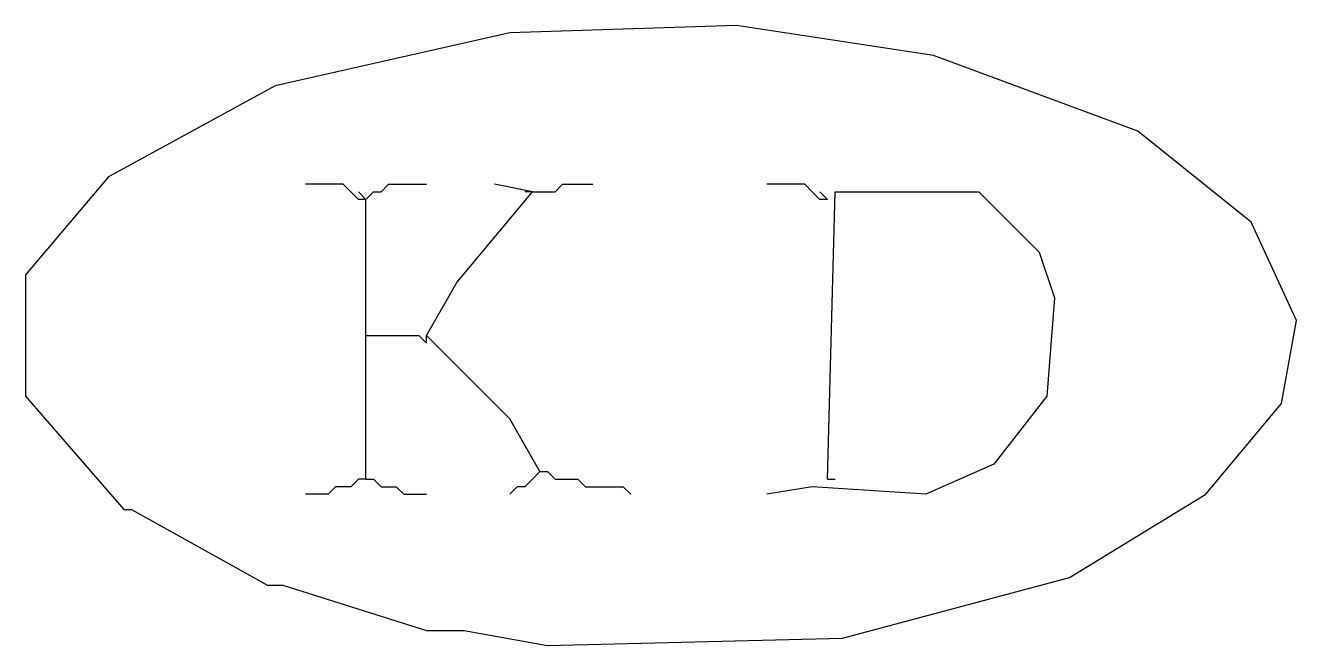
# Model space of a CAD drawing. Extents: x 0.56 to 9.89, y 0.83 to 5.39.
import ezdxf

# ---------------------------------------------------------------- set-up
doc = ezdxf.new("R2010")
doc.units = 0

msp = doc.modelspace()

# ---------------------------------------------------------------- linework, layer by layer
at = {"layer": 'R2V', "color": 0}
for points in [[(4.388889, 0.833333, 0), (6.555556, 0.888889, 0), (8.222222, 1.333333, 0), (9.222222, 1.944444, 0), (9.777778, 2.611111, 0), (9.888889, 3.222222, 0), (9.555556, 3.944444, 0), (8.722222, 4.611111, 0), (7.222222, 5.166667, 0), (5.777778, 5.388889, 0), (4.111111, 5.333333, 0), (2.388889, 4.944444, 0), (1.166667, 4.277778, 0), (0.555556, 3.555556, 0), (0.555556, 2.666667, 0), (1.277778, 1.833333, 0), (1.333333, 1.833333, 0), (2.333333, 1.277778, 0), (2.444444, 1.277778, 0), (3.5, 0.944444, 0), (3.777778, 0.944444, 0), (4.388889, 0.833333, 0)], [(3.055556, 4.111111, 0), (3, 4.111111, 0), (2.944444, 4.166667, 0), (2.888889, 4.222222, 0), (2.611111, 4.222222, 0)], [(3.055556, 2.055556, 0), (3.055556, 4.111111, 0), (3.111111, 4.166667, 0), (3.166667, 4.166667, 0), (3.222222, 4.222222, 0), (3.5, 4.222222, 0)], [(4.333333, 2.111111, 0), (4.111111, 2.5, 0), (3.5, 3.111111, 0), (3.722222, 3.5, 0), (4.277778, 4.166667, 0), (4, 4.222222, 0)], [(4.277778, 4.166667, 0), (4.444444, 4.166667, 0), (4.5, 4.222222, 0), (4.722222, 4.222222, 0)], [(6.444444, 4.111111, 0), (6.388889, 4.111111, 0), (6.333333, 4.166667, 0), (6.277778, 4.222222, 0), (6, 4.222222, 0)], [(3.055556, 4.111111, 0), (3, 4.166667, 0)], [(4.277778, 4.166667, 0), (4.222222, 4.166667, 0)], [(6.444444, 2.055556, 0), (6.5, 4.166667, 0), (7.555556, 4.166667, 0), (8, 3.722222, 0), (8.111111, 3.388889, 0), (8.055556, 2.666667, 0), (7.666667, 2.166667, 0), (7.166667, 1.944444, 0), (6.333333, 2, 0), (6, 1.944444, 0)], [(6.444444, 4.111111, 0), (6.388889, 4.166667, 0)], [(3.055556, 3.111111, 0), (3.444444, 3.111111, 0), (3.5, 3.055556, 0), (3.5, 3.111111, 0)], [(3.055556, 2.055556, 0), (3, 2.055556, 0), (2.944444, 2, 0), (2.833333, 2, 0), (2.777778, 1.944444, 0), (2.611111, 1.944444, 0)], [(3.055556, 2.055556, 0), (3.111111, 2.055556, 0), (3.166667, 2, 0), (3.277778, 2, 0), (3.333333, 1.944444, 0), (3.5, 1.944444, 0)], [(4.333333, 2.111111, 0), (4.277778, 2.055556, 0), (4.222222, 2, 0), (4.166667, 2, 0), (4.111111, 1.944444, 0)], [(4.333333, 2.111111, 0), (4.388889, 2.111111, 0), (4.444444, 2.055556, 0), (4.611111, 2.055556, 0), (4.666667, 2, 0), (4.944444, 2, 0), (5, 1.944444, 0)], [(6.444444, 2.055556, 0), (6.5, 2.055556, 0)]]:
    msp.add_polyline3d(points, dxfattribs=at)

doc.saveas('drawing.dxf')
